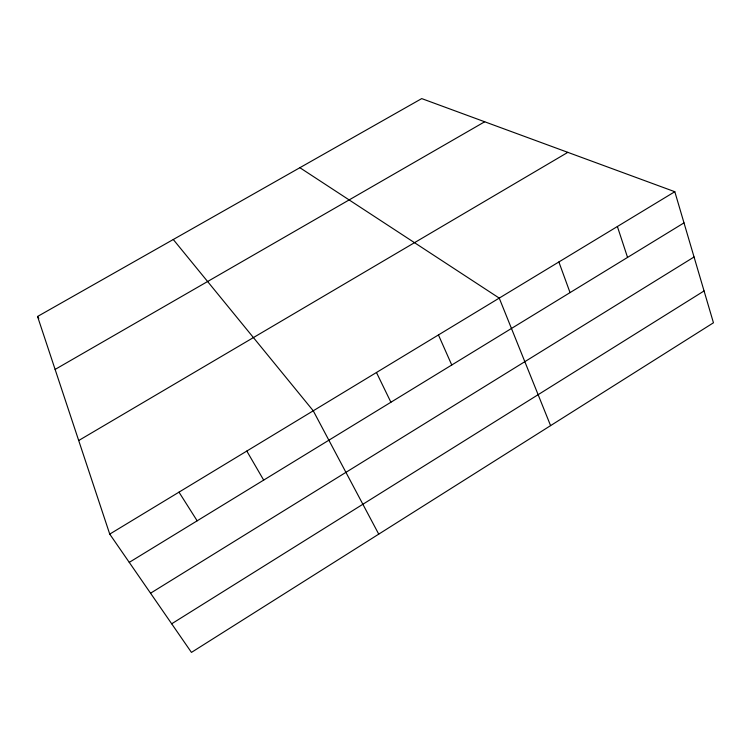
<?xml version="1.0" encoding="UTF-8"?>
<svg xmlns="http://www.w3.org/2000/svg" width="751" height="751" viewBox="0 0 751 751"><rect width="100%" height="100%" fill="white"/><g stroke="black" fill="none" stroke-linecap="round" stroke-linejoin="round"><path stroke-width="1.13" d="M171.688 623.79L704.062 290.947M150.557 593.206L694.055 256.992M129.256 562.368L683.992 222.878M109.74 534.111L674.811 191.712L713.45 322.789L191.449 652.403L109.74 534.111L37.55 316.481L421.715 98.597L674.811 191.712M78.695 440.518L567.822 152.35M55.114 369.426L484.695 121.775M299.874 167.698L499.237 298.1L550.586 425.629M173.274 239.503L313.251 410.797L378.729 534.139M37.55 316.481L38.789 318.386M178.991 492.149L197.156 520.818M246.807 451.06L263.676 480.105M376.458 372.496L390.905 402.245M438.443 334.937L451.755 365.005M558.875 261.968L570.047 292.608M617.388 226.511L627.554 257.424"/></g></svg>
